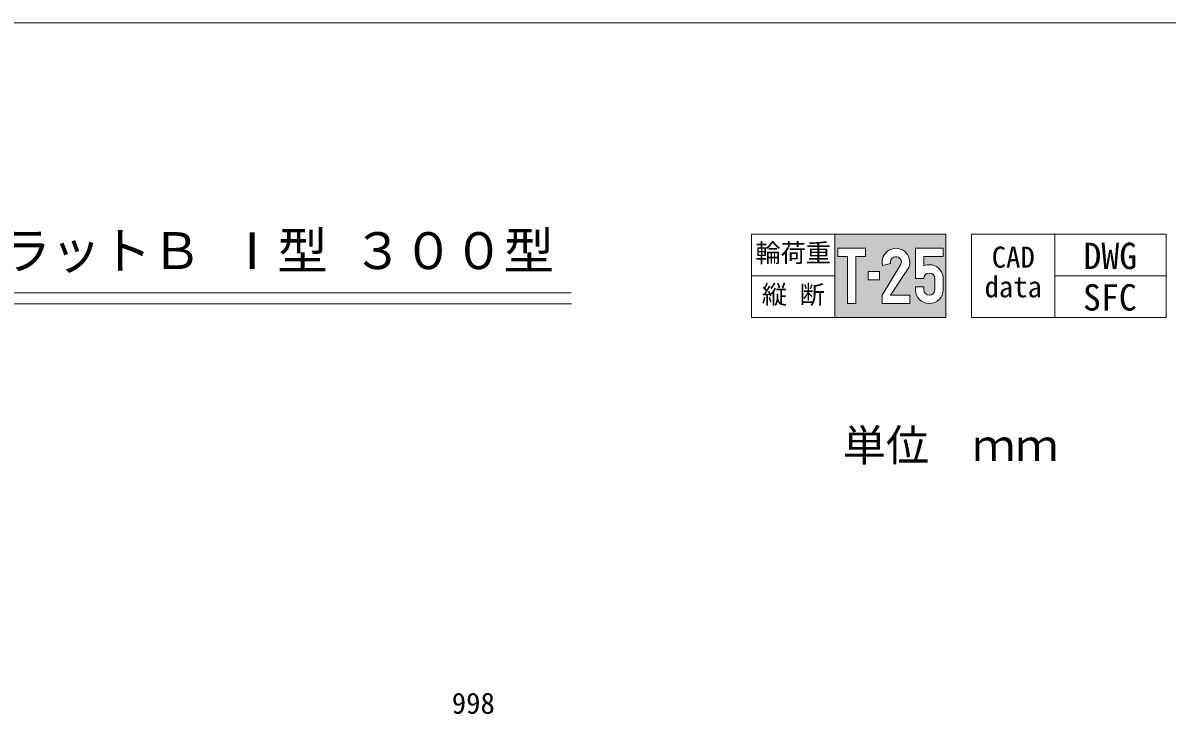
# Model space of a CAD drawing. Units: millimetres, scale not verified. Extents: x 50430 to 75195, y 75514 to 92741.
# Drawn here: x 54378 to 56438, y 81546 to 82791 of the extents above; entities that cross this region are included whole.
import ezdxf
from ezdxf.enums import TextEntityAlignment as Align

# ---------------------------------------------------------------- set-up
doc = ezdxf.new("R2010")
doc.units = ezdxf.units.MM
doc.header["$LTSCALE"] = 25
for name, color, linetype, lineweight in [('0_2', 7, 'Continuous', 5), ('寸法線', 7, 'Continuous', 9), ('枠', 5, 'Continuous', 5), ('ﾊｯﾁﾝｸﾞ', 7, 'Continuous', 5)]:
    doc.layers.add(name, color=color, linetype=linetype, lineweight=lineweight)
doc.layers.add('集水桝', color=7, linetype='Continuous')
doc.styles.add('ＭＳ ゴシック', font='')
doc.styles.get('ＭＳ ゴシック').set_extended_font_data('MS Gothic')

msp = doc.modelspace()

# ---------------------------------------------------------------- hatches: boundary and pattern name
at = {"layer": 'ﾊｯﾁﾝｸﾞ'}
h = msp.add_hatch(color=256, dxfattribs=at)
h.paths.add_polyline_path([(56039.96, 82260.6), (56039.96, 82410.6), (55839.96, 82410.6), (55839.96, 82260.6)])
h.paths.add_polyline_path([(55877.46, 82285.6), (55862.46, 82285.6), (55862.46, 82370.6), (55844.96, 82370.6), (55844.96, 82385.6), (55894.96, 82385.6), (55894.96, 82370.6), (55877.46, 82370.6)], flags=16)
h.paths.add_polyline_path([(55924.96, 82300.6), (55958.31, 82355.09, 0.53298), (55951.49, 82369.95, 0.53298), (55940.31, 82358.01), (55925.82, 82354.13, -0.5398), (55953.89, 82384.75, -0.5398), (55970.82, 82346.81), (55940.26, 82300.6), (55974.96, 82300.6), (55974.96, 82285.6), (55924.96, 82285.6)], flags=16)
h.paths.add_polyline_path([(55899.96, 82328.1), (55899.96, 82343.1), (55919.96, 82343.1), (55919.96, 82328.1)], flags=16)
h.paths.add_polyline_path([(55984.96, 82310.6), (55984.96, 82315.6), (55999.96, 82315.6), (55999.96, 82310.6, 1), (56019.96, 82310.6), (56019.96, 82330.6, 1), (55999.96, 82330.6), (55984.96, 82330.6), (55984.96, 82385.6), (56034.96, 82385.6), (56034.96, 82370.6), (55999.96, 82370.6), (55999.96, 82353.52, -0.54057), (56034.96, 82330.6), (56034.96, 82310.6, -1)], flags=16)

# ---------------------------------------------------------------- linework, layer by layer
at = {"layer": '0_2', "lineweight": 20}
for p, q in [((55689.96, 82410.6), (55689.96, 82260.6)), ((55689.96, 82410.6), (56039.96, 82410.6)), ((55839.96, 82410.6), (55839.96, 82260.6)), ((56039.96, 82410.6), (56039.96, 82260.6)), ((56086.19, 82410.6), (56086.19, 82260.6)), ((56086.19, 82410.6), (56436.19, 82410.6)), ((56236.19, 82410.6), (56236.19, 82260.6)), ((56436.19, 82410.6), (56436.19, 82260.6)), ((55689.96, 82335.6), (55839.96, 82335.6)), ((56236.19, 82335.6), (56436.19, 82335.6)), ((53043.64, 82304.92), (55365.01, 82304.92)), ((53043.64, 82284.92), (55365.78, 82284.92)), ((55689.96, 82260.6), (56039.96, 82260.6)), ((56086.19, 82260.6), (56436.19, 82260.6))]:
    msp.add_line(p, q, dxfattribs=at)
at = {"layer": '枠', "lineweight": 20}
msp.add_line((52621.16, 82791.08), (60621.16, 82791.08), dxfattribs=at)
at = {"layer": 'ﾊｯﾁﾝｸﾞ'}
for p, q in [((55925.82, 82354.13), (55940.31, 82358.01)), ((55999.96, 82315.6), (55999.96, 82310.6)), ((56019.96, 82310.6), (56019.96, 82330.6)), ((56034.96, 82330.6), (56034.96, 82310.6))]:
    msp.add_line(p, q, dxfattribs=at)
for points in [[(55862.46, 82285.6), (55862.46, 82370.6), (55844.96, 82370.6), (55844.96, 82385.6), (55894.96, 82385.6), (55894.96, 82370.6), (55877.46, 82370.6), (55877.46, 82285.6)], [(55899.96, 82343.1), (55919.96, 82343.1), (55919.96, 82328.1), (55899.96, 82328.1)]]:
    msp.add_lwpolyline(points, close=True, dxfattribs=at)
for points in [[(55999.96, 82330.6), (55984.96, 82330.6), (55984.96, 82385.6), (56034.96, 82385.6), (56034.96, 82370.6), (55999.96, 82370.6), (55999.96, 82353.52)], [(55958.31, 82355.09), (55924.96, 82300.6), (55924.96, 82285.6), (55974.96, 82285.6), (55974.96, 82300.6), (55940.26, 82300.6), (55970.82, 82346.81)], [(55984.96, 82310.6), (55984.96, 82315.6), (55999.96, 82315.6)]]:
    msp.add_lwpolyline(points, dxfattribs=at)
for centre, radius, start, end in [((55949.9, 82360.23), 24.85, 327.32155, 194.20268), ((55949.9, 82360.23), 9.85, 328.53575, 192.98848), ((56009.96, 82330.6), 25, 0, 113.57818), ((56009.96, 82330.6), 10, 0, 180), ((56009.96, 82310.6), 25, 180, 0), ((56009.96, 82310.6), 10, 180, 0)]:
    msp.add_arc(centre, radius, start, end, dxfattribs=at)

# ---------------------------------------------------------------- texts
at = {"layer": '0_2', "style": 'ＭＳ ゴシック'}
msp.add_text('ＩＢＣ排水側溝 深型集水桝 フラットＢ Ⅰ型 ３００型', height=66.46, dxfattribs=at).set_placement((54201.45, 82380.88), align=Align.MIDDLE_CENTER)
msp.add_text('単位\u3000ｍｍ', height=56.96, dxfattribs=at).set_placement((55854.06, 81984.8), align=Align.BOTTOM_LEFT)
at = {"layer": '寸法線', "style": 'ＭＳ ゴシック'}
msp.add_text('998', height=37.98, dxfattribs=at).set_placement((55188.84, 81565.81), align=Align.MIDDLE_CENTER)
at = {"layer": '集水桝', "style": 'ＭＳ ゴシック'}
for s, p in [('DWG', (56287.47, 82333.45)), ('SFC', (56286.61, 82258.74))]:
    msp.add_text(s, height=47.47, dxfattribs=at).set_placement(p, align=Align.BOTTOM_LEFT)
at = {"layer": 'ﾊｯﾁﾝｸﾞ', "style": 'ＭＳ ゴシック'}
for s, p in [('輪荷重', (55764.96, 82376.81)), ('縦 断', (55764.96, 82301.81))]:
    msp.add_text(s, height=33.23, dxfattribs=at).set_placement(p, align=Align.MIDDLE_CENTER)
for s, p in [('CAD', (56122.34, 82388.17)), ('data', (56109.39, 82334.84))]:
    msp.add_text(s, height=37.98, dxfattribs=at).set_placement(p, align=Align.TOP_LEFT)

doc.saveas('drawing.dxf')
